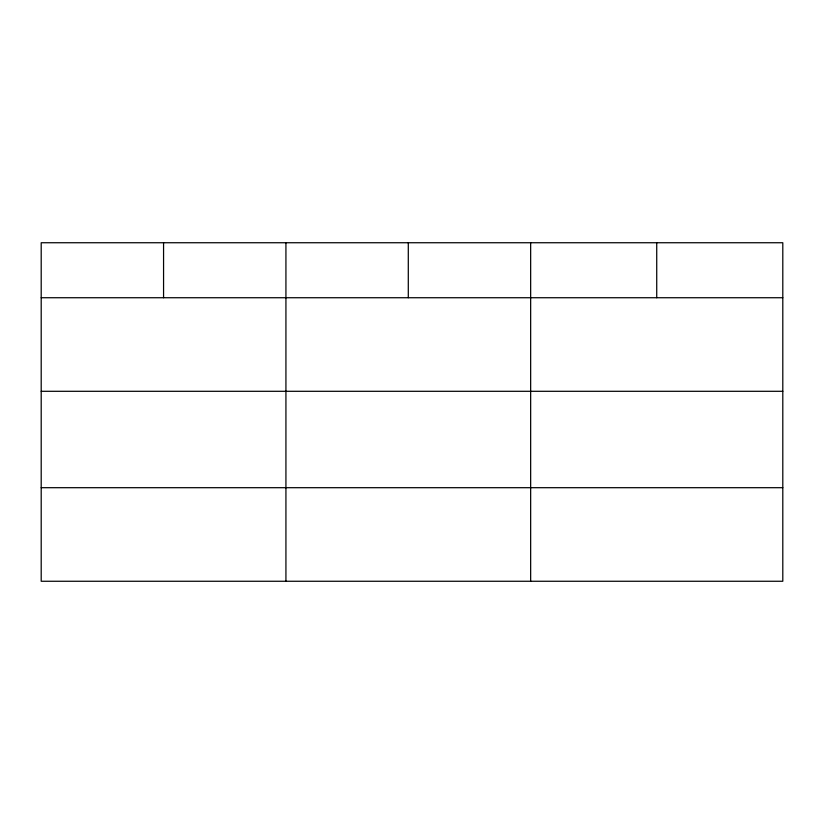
<?xml version="1.0" encoding="UTF-8"?>
<svg xmlns="http://www.w3.org/2000/svg" width="824" height="824" viewBox="0 0 824 824"><rect width="100%" height="100%" fill="white"/><g stroke="black" fill="none" stroke-linecap="round" stroke-linejoin="round"><path stroke-width="1.24" d="M782.8 391.297L782.8 242.74L41.2 242.74L41.2 581.26L782.8 581.26L782.8 391.297L41.2 391.297M41.2 297.732L782.8 297.732M41.2 487.695L782.8 487.695M656.728 242.74L656.728 297.732M530.656 242.74L530.656 581.26M408.292 242.74L408.292 297.732M285.928 242.74L285.928 581.26M163.564 242.74L163.564 297.732"/></g></svg>
